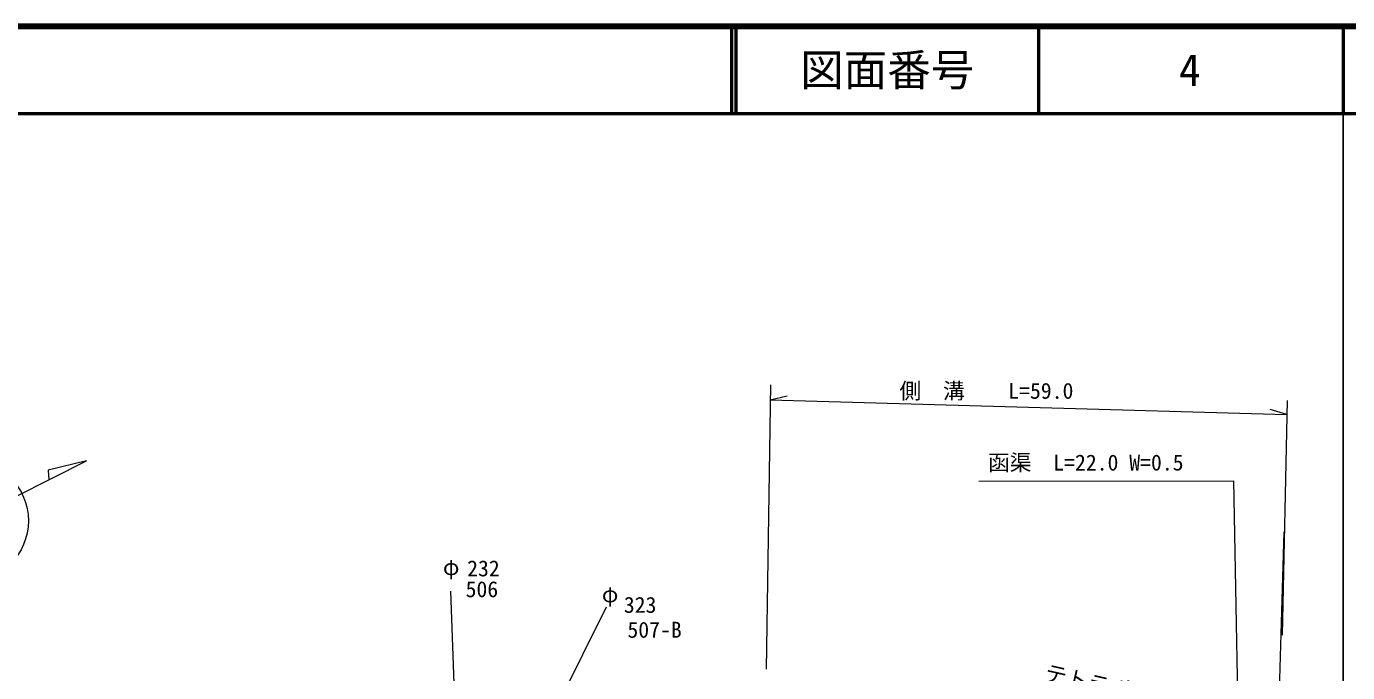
# Model space of a CAD drawing. Units: millimetres, scale not verified. Extents: x 40000 to 680000, y 20000 to 380000.
# Drawn here: x 427747 to 579500, y 305750 to 380000 of the extents above; entities that cross this region are included whole.
import ezdxf
from ezdxf.enums import TextEntityAlignment as Align

# ---------------------------------------------------------------- set-up
doc = ezdxf.new("R2010")
doc.units = ezdxf.units.MM
doc.header["$LTSCALE"] = 1000
for name, color, linetype, lineweight in [('M-TTL', 2, 'Continuous', 140), ('M-TTL-BAND', 7, 'Continuous', 25), ('M-TTL-LINE', 7, 'Continuous', 50), ('M-TTL-TXT', 7, 'Continuous', 13), ('M-WORK', 1, 'Continuous', 13)]:
    doc.layers.add(name, color=color, linetype=linetype, lineweight=lineweight)
doc.styles.add('ＭＳ ゴシック', font='')
doc.styles.get('ＭＳ ゴシック').set_extended_font_data('MS Gothic')

msp = doc.modelspace()

# ---------------------------------------------------------------- linework, layer by layer
at = {"layer": 'M-TTL'}
msp.add_line((680000, 380000), (40000, 380000), dxfattribs=at)
at = {"layer": 'M-TTL-BAND'}
msp.add_line((579000, 20000), (579000, 370000), dxfattribs=at)
at = {"layer": 'M-TTL-LINE'}
for p, q in [((508747, 380000), (508747, 370000)), ((509247, 380000), (509247, 370000)), ((543997, 380000), (543997, 370000)), ((579000, 380000), (579000, 370000)), ((40000, 370000), (680000, 370000))]:
    msp.add_line(p, q, dxfattribs=at)
at = {"layer": 'M-WORK'}
for p, q in [((513222, 338797), (512704, 306128)), ((513195, 337079), (515141, 337542)), ((513195, 337079), (572515, 335404)), ((572549, 337028), (571987, 310031)), ((572515, 335404), (570599, 335976)), ((572188, 321941), (571214, 288414)), ((476447, 315118), (477339, 291379)), ((494353, 313274), (485645, 295752))]:
    msp.add_line(p, q, dxfattribs=at)
for points in [[(410174, 317763), (434642, 330079), (430257, 329015), (430308, 327897)], [(537159, 327742), (566391, 327766), (567131, 288784)]]:
    msp.add_lwpolyline(points, dxfattribs=at)
msp.add_circle((420968, 323196), 7006, dxfattribs=at)

# ---------------------------------------------------------------- texts
at = {"layer": 'M-TTL-TXT', "style": 'ＭＳ ゴシック'}
for s, p in [('図面番号', (526622, 375000)), ('4', (561372, 375000))]:
    msp.add_text(s, height=3666, dxfattribs=at).set_placement(p, align=Align.MIDDLE_CENTER)
at = {"layer": 'M-WORK', "style": 'ＭＳ ゴシック'}
for s, p in [('側\u3000溝\u3000\u3000L=59.0', (528024, 336660)), ('函渠\u3000L=22.0 W=0.5', (538195, 328419)), ('φ', (475590, 316403)), ('232', (478372, 316258)), ('506', (478194, 313864)), ('φ', (493845, 313279)), ('323', (496369, 312066)), ('507-B', (496781, 309203))]:
    msp.add_text(s, height=1833, dxfattribs=at).set_placement(p, align=Align.BOTTOM_LEFT)
msp.add_text('テトラポット', height=1833, rotation=347.026, dxfattribs=at).set_placement((544471, 304390), align=Align.BOTTOM_LEFT)

doc.saveas('drawing.dxf')
